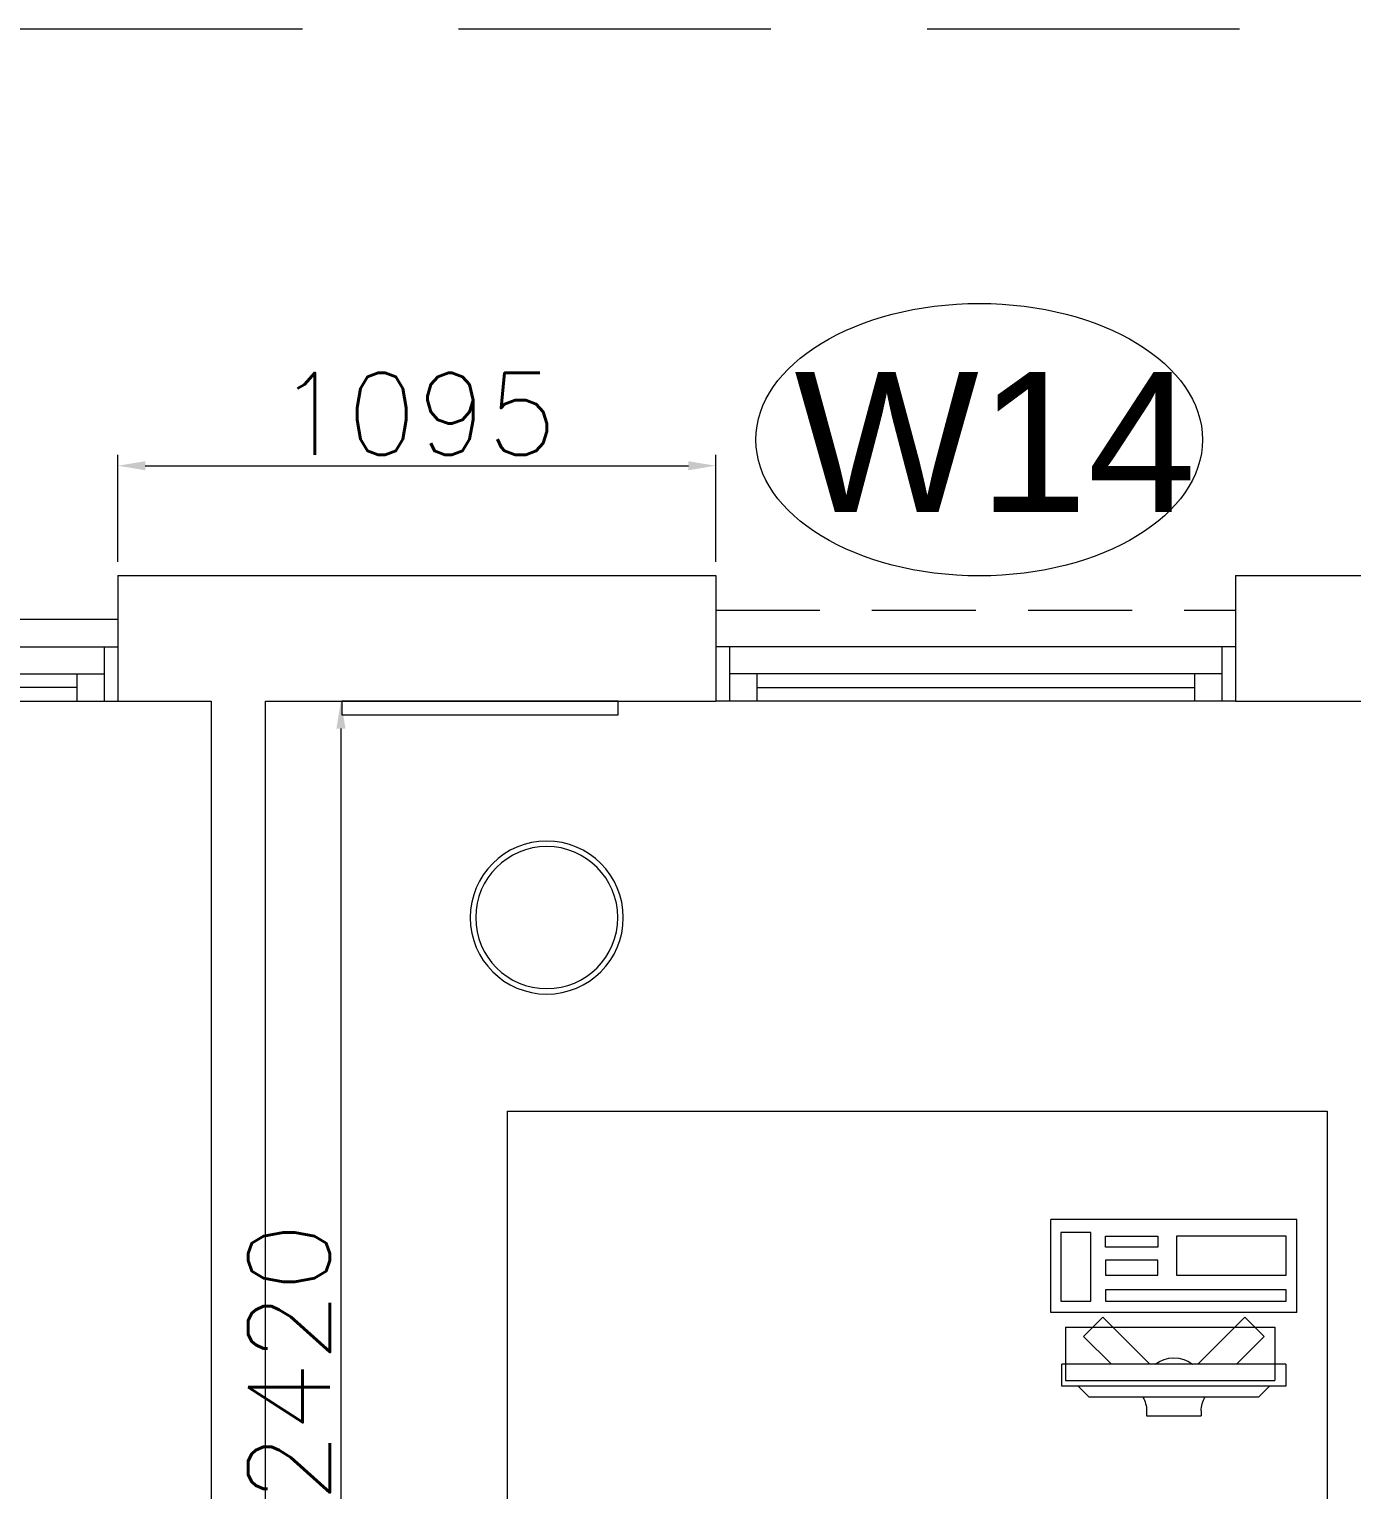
# Model space of a CAD drawing. Header units: millimetres. Extents: x -2143172 to 5255, y -610845 to 279739.
# Drawn here: x -1092660 to -1090240, y -574391 to -571718 of the extents above; entities that cross this region are included whole.
import ezdxf

# ---------------------------------------------------------------- set-up
doc = ezdxf.new("R2010")
doc.units = ezdxf.units.MM
doc.header["$LTSCALE"] = 30
doc.linetypes.add('HIDDEN', pattern=[9.525, 6.35, -3.175])
doc.linetypes.add('HIDDEN2', pattern=[0.1875, 0.125, -0.0625])
doc.layers.get('0').update_dxf_attribs({"lineweight": 5})
doc.layers.get('Defpoints').update_dxf_attribs({"lineweight": 5})
for name, color, linetype, lineweight in [('Al Window tag', 5, 'Continuous', 5), ('Aluminum', 7, 'Continuous', 5), ('dims.', 152, 'Continuous', 5), ('LOADING', 163, 'Continuous', 5), ('Proj', 7, 'HIDDEN2', 5), ('Walls', 32, 'Continuous', 5)]:
    doc.layers.add(name, color=color, linetype=linetype, lineweight=lineweight)
doc.styles.add('SIMPLEX', font='SIMPLEX.shx', dxfattribs={"height": 150})
doc.styles.add('TTLB-A0-JeddahDP$0$swis721', font='swiss.ttf')
doc.dimstyles.new('Buk', dxfattribs={"dimtxt": 150, "dimasz": 50, "dimexe": 20, "dimexo": 25, "dimgap": 20, "dimtad": 1, "dimdec": 0, "dimrnd": 5, "dimdsep": 46, "dimtxsty": 'SIMPLEX', "dimcen": 0, "dimdle": 20, "dimclrd": 256, "dimclre": 256, "dimclrt": 256, "dimadec": 0, "dimazin": 0, "dimtfac": 0.0075, "dimtdec": 0, "dimtmove": 1, "dimatfit": 2, "dimldrblk": 'ARCHTICK', "dimfxl": 1, "dimtolj": 1, "dimtzin": 0, "dimlwd": -1, "dimlwe": -1, "dimarcsym": 0})

# ---------------------------------------------------------------- blocks, each defined once
blk = doc.blocks.new('*D686')
at = {"layer": 'Defpoints', "color": 0, "transparency": 16777216}
for p in [(-1091403.5, -572517), (-1092497.3, -572718.1, 0.1), (-1091403.5, -572718.1, 0.1)]:
    blk.add_point(p, dxfattribs=at)
at = {"layer": 'dims.', "linetype": 'Continuous', "transparency": 16777216}
for p, q in [((-1092497.3, -572693.1), (-1092497.3, -572497)), ((-1091403.5, -572693.1), (-1091403.5, -572497))]:
    blk.add_line(p, q, dxfattribs=at)
at = {"layer": 'dims.', "transparency": 16777216}
blk.add_line((-1092447.3, -572517), (-1091453.5, -572517), dxfattribs=at)
for points in [[(-1092447.3, -572508.7), (-1092447.3, -572525.3), (-1092497.3, -572517)], [(-1091453.5, -572508.7), (-1091453.5, -572525.3), (-1091403.5, -572517)]]:
    blk.add_solid(points, dxfattribs=at)
at = {"layer": 'dims.', "transparency": 16777216, "insert": (-1091950.4, -572422), "char_height": 150, "attachment_point": 5, "style": 'SIMPLEX'}
blk.add_mtext('\\A1;1095', dxfattribs=at)
blk = doc.blocks.new('_ArchTick')
at = {"color": 0, "linetype": 'ByBlock', "const_width": 0.15}
blk.add_lwpolyline([(-0.5, -0.5), (0.5, 0.5)], dxfattribs=at)
blk = doc.blocks.new('*D284')
at = {"layer": 'Defpoints', "color": 0, "transparency": 16777216}
for p in [(-1092227, -572948.1, 0.1), (-1092227, -575368.1, 0.1), (-1092089.3, -575368.1)]:
    blk.add_point(p, dxfattribs=at)
at = {"layer": 'dims.', "linetype": 'Continuous', "transparency": 16777216}
for p, q in [((-1092202, -572948.1), (-1092069.3, -572948.1)), ((-1092202, -575368.1), (-1092069.3, -575368.1))]:
    blk.add_line(p, q, dxfattribs=at)
at = {"layer": 'dims.', "transparency": 16777216}
blk.add_line((-1092089.3, -572998.1), (-1092089.3, -575318.1), dxfattribs=at)
for points in [[(-1092097.6, -572998.1), (-1092080.9, -572998.1), (-1092089.3, -572948.1)], [(-1092097.6, -575318.1), (-1092080.9, -575318.1), (-1092089.3, -575368.1)]]:
    blk.add_solid(points, dxfattribs=at)
at = {"layer": 'dims.', "transparency": 16777216, "insert": (-1092184.3, -574158.1), "char_height": 150, "attachment_point": 5, "rotation": 90, "style": 'SIMPLEX'}
blk.add_mtext('\\A1;2420', dxfattribs=at)
blk = doc.blocks.new('A$C0C3303C6')
at = {"layer": 'Al Window tag'}
blk.add_ellipse((6.5, 436.3), major_axis=(408.6, 0), ratio=0.610025, dxfattribs=at)
at = {"layer": 'Al Window tag', "insert": (-331.7, 560.1, 0), "char_height": 256, "attachment_point": 1, "style": 'TTLB-A0-JeddahDP$0$swis721'}
blk.add_mtext_dynamic_manual_height_columns('W14', width=1569.457, gutter_width=9406.5, heights=[480.3], dxfattribs=at)
blk = doc.blocks.new('WM00001-P')
blk.add_circle((0, 0), 0.14)
at = {"color": 8}
blk.add_circle((0, 0), 0.13, dxfattribs=at)
blk = doc.blocks.new('ITCWLS1-P')
for p, q in [((-0.2651, 0.43, 0), (-0.3051, 0.43, 0)), ((-0.3051, 0.43, 0), (-0.3051, 0.02, 0)), ((-0.2651, 0.43, 0), (-0.2651, 0.02, 0)), ((-0.17, 0.45), (-0.17, 0)), ((-0.17, 0.45), (0, 0.45)), ((-0.1496, 0.4305), (-0.1291, 0.4305)), ((-0.1291, 0.4305), (-0.1291, 0.4089)), ((0, 0.45), (0, 0)), ((-0.3251, 0.38, 0), (-0.3051, 0.4, 0)), ((-0.3251, 0.38, 0), (-0.3251, 0.07, 0)), ((-0.3251, 0.07, 0), (-0.3051, 0.05, 0)), ((-0.3051, 0.02, 0), (-0.2651, 0.02, 0)), ((-0.17, 0), (0, 0))]:
    blk.add_line(p, q)
at = {"color": 8, "linetype": 'HIDDEN'}
for p, q in [((-0.197, 0.4094), (-0.295, 0.4094)), ((-0.295, 0.0264), (-0.295, 0.4094)), ((-0.197, 0.0264), (-0.197, 0.4094)), ((-0.197, 0.0264), (-0.295, 0.0264))]:
    blk.add_line(p, q, dxfattribs=at)
at = {"color": 1, "extrusion": (2.48281e-10, 3.18408e-10, -1)}
for p, q in [((-0.2651, 0.3395), (-0.2144, 0.3902)), ((-0.1791, 0.3548), (-0.2144, 0.3902)), ((-0.2651, 0.2688), (-0.1791, 0.3548))]:
    blk.add_line(p, q, dxfattribs=at)
at = {"color": 1}
for p, q in [((-0.3503, 0.275), (-0.3596, 0.275)), ((-0.3596, 0.175), (-0.3596, 0.275)), ((-0.3503, 0.175), (-0.3596, 0.175))]:
    blk.add_line(p, q, dxfattribs=at)
at = {"color": 1, "extrusion": (2.48281e-10, -3.18408e-10, -1)}
for p, q in [((-0.2651, 0.1812), (-0.1791, 0.0952)), ((-0.2651, 0.1105), (-0.2144, 0.0598)), ((-0.1791, 0.0952), (-0.2144, 0.0598))]:
    blk.add_line(p, q, dxfattribs=at)
blk.add_lwpolyline([(-0.1291, 0.4089), (-0.1291, 0.1), (-0.1496, 0.1), (-0.1496, 0.4305)])
for points in [[(-0.1019, 0.4305), (-0.0304, 0.4305), (-0.0304, 0.2294), (-0.1019, 0.2294)], [(-0.1019, 0.1954), (-0.0747, 0.1954), (-0.0747, 0.1), (-0.1019, 0.1)], [(-0.0304, 0.1954), (-0.0508, 0.1954), (-0.0508, 0.1), (-0.0304, 0.1)], [(-0.1496, 0.0727), (-0.0236, 0.0727), (-0.0236, 0.0182), (-0.1496, 0.0182)]]:
    blk.add_lwpolyline(points, close=True)
at = {"color": 250, "linetype": 'Continuous'}
for points in [[(-0.1496, 0.1), (-0.1496, 0.1), (-0.1496, 0.1), (-0.1496, 0.1), (-0.1496, 0.1), (-0.1496, 0.1), (-0.1496, 0.1), (-0.1496, 0.1), (-0.1496, 0.1)], [(-0.1496, 0.1), (-0.1496, 0.1), (-0.1496, 0.1), (-0.1496, 0.1), (-0.1496, 0.1), (-0.1496, 0.1), (-0.1496, 0.1), (-0.1496, 0.1), (-0.1496, 0.1), (-0.1496, 0.1), (-0.1496, 0.1), (-0.1496, 0.1), (-0.1496, 0.1), (-0.1496, 0.1), (-0.1496, 0.1), (-0.1496, 0.1), (-0.1496, 0.1), (-0.1496, 0.1)], [(-0.1496, 0.1), (-0.1496, 0.1), (-0.1496, 0.1), (-0.1496, 0.1), (-0.1496, 0.1), (-0.1496, 0.1), (-0.1496, 0.1), (-0.1496, 0.1), (-0.1496, 0.1), (-0.1496, 0.1)], [(-0.1496, 0.1), (-0.1496, 0.1), (-0.1496, 0.1), (-0.1496, 0.1), (-0.1496, 0.1), (-0.1496, 0.1), (-0.1496, 0.1)], [(-0.1496, 0.1), (-0.1496, 0.1), (-0.1496, 0.1), (-0.1496, 0.1), (-0.1496, 0.1), (-0.1496, 0.1), (-0.1496, 0.1), (-0.1496, 0.1), (-0.1496, 0.1), (-0.1496, 0.1)], [(-0.1496, 0.1), (-0.1496, 0.1), (-0.1496, 0.1), (-0.1496, 0.1), (-0.1496, 0.1), (-0.1496, 0.1), (-0.1496, 0.1), (-0.1496, 0.1), (-0.1496, 0.1), (-0.1496, 0.1), (-0.1496, 0.1), (-0.1496, 0.1), (-0.1496, 0.1), (-0.1496, 0.1), (-0.1496, 0.1)], [(-0.1496, 0.1), (-0.1496, 0.1), (-0.1496, 0.1), (-0.1496, 0.1), (-0.1496, 0.1), (-0.1496, 0.1), (-0.1496, 0.1), (-0.1496, 0.1), (-0.1496, 0.1), (-0.1496, 0.1)], [(-0.1496, 0.1), (-0.1496, 0.1), (-0.1496, 0.1), (-0.1496, 0.1), (-0.1496, 0.1), (-0.1496, 0.1), (-0.1496, 0.1), (-0.1496, 0.1), (-0.1496, 0.1), (-0.1496, 0.1)], [(-0.1496, 0.1), (-0.1496, 0.1), (-0.1496, 0.1), (-0.1496, 0.1), (-0.1496, 0.1), (-0.1496, 0.1), (-0.1496, 0.1), (-0.1496, 0.1), (-0.1496, 0.1), (-0.1496, 0.1), (-0.1496, 0.1), (-0.1496, 0.1), (-0.1496, 0.1), (-0.1496, 0.1), (-0.1496, 0.1), (-0.1496, 0.1), (-0.1496, 0.1), (-0.1496, 0.1), (-0.1496, 0.1), (-0.1496, 0.1), (-0.1496, 0.1), (-0.1496, 0.1), (-0.1496, 0.1), (-0.1496, 0.1), (-0.1496, 0.1), (-0.1496, 0.1), (-0.1496, 0.1), (-0.1496, 0.1), (-0.1496, 0.1), (-0.1496, 0.1), (-0.1496, 0.1), (-0.1496, 0.1), (-0.1496, 0.1), (-0.1496, 0.1), (-0.1496, 0.1), (-0.1496, 0.1), (-0.1496, 0.1), (-0.1496, 0.1), (-0.1496, 0.1), (-0.1496, 0.1), (-0.1496, 0.1), (-0.1496, 0.1), (-0.1496, 0.1), (-0.1496, 0.1), (-0.1496, 0.1), (-0.1496, 0.1), (-0.1496, 0.1), (-0.1496, 0.1), (-0.1496, 0.1), (-0.1496, 0.1), (-0.1496, 0.1), (-0.1496, 0.1), (-0.1496, 0.1), (-0.1496, 0.1)], [(-0.1496, 0.1), (-0.1496, 0.1), (-0.1496, 0.1), (-0.1496, 0.1), (-0.1496, 0.1), (-0.1496, 0.1), (-0.1496, 0.1), (-0.1496, 0.1), (-0.1496, 0.1), (-0.1496, 0.1), (-0.1496, 0.1), (-0.1496, 0.1), (-0.1496, 0.1), (-0.1496, 0.1), (-0.1496, 0.1), (-0.1496, 0.1), (-0.1496, 0.1), (-0.1496, 0.1), (-0.1496, 0.1), (-0.1496, 0.1), (-0.1496, 0.1), (-0.1496, 0.1), (-0.1496, 0.1), (-0.1496, 0.1), (-0.1496, 0.1), (-0.1496, 0.1), (-0.1496, 0.1), (-0.1496, 0.1), (-0.1496, 0.1), (-0.1496, 0.1), (-0.1496, 0.1), (-0.1496, 0.1), (-0.1496, 0.1), (-0.1496, 0.1), (-0.1496, 0.1), (-0.1496, 0.1), (-0.1496, 0.1), (-0.1496, 0.1), (-0.1496, 0.1), (-0.1496, 0.1), (-0.1496, 0.1), (-0.1496, 0.1), (-0.1496, 0.1), (-0.1496, 0.1), (-0.1496, 0.1), (-0.1496, 0.1), (-0.1496, 0.1), (-0.1496, 0.1), (-0.1496, 0.1), (-0.1496, 0.1), (-0.1496, 0.1), (-0.1496, 0.1), (-0.1496, 0.1), (-0.1496, 0.1), (-0.1496, 0.1), (-0.1496, 0.1), (-0.1496, 0.1), (-0.1496, 0.1), (-0.1496, 0.1), (-0.1496, 0.1), (-0.1496, 0.1), (-0.1496, 0.1), (-0.1496, 0.1), (-0.1496, 0.1), (-0.1496, 0.1), (-0.1496, 0.1), (-0.1496, 0.1), (-0.1496, 0.1), (-0.1496, 0.1), (-0.1496, 0.1), (-0.1496, 0.1), (-0.1496, 0.1), (-0.1496, 0.1), (-0.1496, 0.1), (-0.1496, 0.1), (-0.1496, 0.1), (-0.1496, 0.1), (-0.1496, 0.1), (-0.1496, 0.1), (-0.1496, 0.1), (-0.1496, 0.1), (-0.1496, 0.1), (-0.1496, 0.1), (-0.1496, 0.1), (-0.1496, 0.1), (-0.1496, 0.1), (-0.1496, 0.1), (-0.1496, 0.1), (-0.1496, 0.1)], [(-0.1496, 0.1), (-0.1496, 0.1), (-0.1496, 0.1), (-0.1496, 0.1), (-0.1496, 0.1), (-0.1496, 0.1), (-0.1496, 0.1), (-0.1496, 0.1), (-0.1496, 0.1), (-0.1496, 0.1), (-0.1496, 0.1), (-0.1496, 0.1)], [(-0.1496, 0.1), (-0.1496, 0.1), (-0.1496, 0.1), (-0.1496, 0.1), (-0.1496, 0.1), (-0.1496, 0.1), (-0.1496, 0.1)], [(-0.1496, 0.1), (-0.1496, 0.1), (-0.1496, 0.1), (-0.1496, 0.1), (-0.1496, 0.1), (-0.1496, 0.1), (-0.1496, 0.1), (-0.1496, 0.1), (-0.1496, 0.1), (-0.1496, 0.1), (-0.1496, 0.1), (-0.1496, 0.1), (-0.1496, 0.1), (-0.1496, 0.1), (-0.1496, 0.1), (-0.1496, 0.1), (-0.1496, 0.1)], [(-0.1496, 0.1), (-0.1496, 0.1), (-0.1496, 0.1), (-0.1496, 0.1), (-0.1496, 0.1), (-0.1496, 0.1), (-0.1496, 0.1), (-0.1496, 0.1), (-0.1496, 0.1), (-0.1496, 0.1), (-0.1496, 0.1), (-0.1496, 0.1), (-0.1496, 0.1), (-0.1496, 0.1), (-0.1496, 0.1), (-0.1496, 0.1), (-0.1496, 0.1), (-0.1496, 0.1), (-0.1496, 0.1), (-0.1496, 0.1), (-0.1496, 0.1), (-0.1496, 0.1), (-0.1496, 0.1), (-0.1496, 0.1), (-0.1496, 0.1), (-0.1496, 0.1), (-0.1496, 0.1), (-0.1496, 0.1), (-0.1496, 0.1), (-0.1496, 0.1), (-0.1496, 0.1), (-0.1496, 0.1), (-0.1496, 0.1), (-0.1496, 0.1), (-0.1496, 0.1), (-0.1496, 0.1), (-0.1496, 0.1), (-0.1496, 0.1), (-0.1496, 0.1), (-0.1496, 0.1), (-0.1496, 0.1), (-0.1496, 0.1), (-0.1496, 0.1), (-0.1496, 0.1), (-0.1496, 0.1), (-0.1496, 0.1), (-0.1496, 0.1), (-0.1496, 0.1), (-0.1496, 0.1), (-0.1496, 0.1), (-0.1496, 0.1), (-0.1496, 0.1), (-0.1496, 0.1), (-0.1496, 0.1), (-0.1496, 0.1), (-0.1496, 0.1), (-0.1496, 0.1), (-0.1496, 0.1), (-0.1496, 0.1), (-0.1496, 0.1), (-0.1496, 0.1), (-0.1496, 0.1), (-0.1496, 0.1), (-0.1496, 0.1), (-0.1496, 0.1), (-0.1496, 0.1), (-0.1496, 0.1), (-0.1496, 0.1), (-0.1496, 0.1), (-0.1496, 0.1), (-0.1496, 0.1), (-0.1496, 0.1), (-0.1496, 0.1), (-0.1496, 0.1), (-0.1496, 0.1), (-0.1496, 0.1), (-0.1496, 0.1), (-0.1496, 0.1), (-0.1496, 0.1), (-0.1496, 0.1), (-0.1496, 0.1), (-0.1496, 0.1), (-0.1496, 0.1), (-0.1496, 0.1), (-0.1496, 0.1), (-0.1496, 0.1), (-0.1496, 0.1), (-0.1496, 0.1), (-0.1496, 0.1), (-0.1496, 0.1), (-0.1496, 0.1), (-0.1496, 0.1), (-0.1496, 0.1), (-0.1496, 0.1), (-0.1496, 0.1), (-0.1496, 0.1), (-0.1496, 0.1), (-0.1496, 0.1), (-0.1496, 0.1), (-0.1496, 0.1), (-0.1496, 0.1), (-0.1496, 0.1), (-0.1496, 0.1), (-0.1496, 0.1), (-0.1496, 0.1), (-0.1496, 0.1), (-0.1496, 0.1), (-0.1496, 0.1), (-0.1496, 0.1), (-0.1496, 0.1), (-0.1496, 0.1)], [(-0.1496, 0.1), (-0.1496, 0.1), (-0.1496, 0.1), (-0.1496, 0.1), (-0.1496, 0.1), (-0.1496, 0.1), (-0.1496, 0.1), (-0.1496, 0.1)]]:
    blk.add_lwpolyline(points, dxfattribs=at)
for points in [[(-0.1496, 0.1), (-0.1496, 0.1), (-0.1496, 0.1), (-0.1496, 0.1), (-0.1496, 0.1), (-0.1496, 0.1), (-0.1496, 0.1), (-0.1496, 0.1), (-0.1496, 0.1), (-0.1496, 0.1), (-0.1496, 0.1), (-0.1496, 0.1), (-0.1496, 0.1), (-0.1496, 0.1), (-0.1496, 0.1), (-0.1496, 0.1), (-0.1496, 0.1), (-0.1496, 0.1), (-0.1496, 0.1), (-0.1496, 0.1), (-0.1496, 0.1), (-0.1496, 0.1), (-0.1496, 0.1), (-0.1496, 0.1), (-0.1496, 0.1), (-0.1496, 0.1), (-0.1496, 0.1), (-0.1496, 0.1), (-0.1496, 0.1), (-0.1496, 0.1), (-0.1496, 0.1), (-0.1496, 0.1), (-0.1496, 0.1), (-0.1496, 0.1), (-0.1496, 0.1), (-0.1496, 0.1), (-0.1496, 0.1), (-0.1496, 0.1), (-0.1496, 0.1), (-0.1496, 0.1), (-0.1496, 0.1), (-0.1496, 0.1), (-0.1496, 0.1), (-0.1496, 0.1), (-0.1496, 0.1), (-0.1496, 0.1), (-0.1496, 0.1), (-0.1496, 0.1), (-0.1496, 0.1), (-0.1496, 0.1), (-0.1496, 0.1), (-0.1496, 0.1), (-0.1496, 0.1), (-0.1496, 0.1), (-0.1496, 0.1), (-0.1496, 0.1), (-0.1496, 0.1), (-0.1496, 0.1), (-0.1496, 0.1), (-0.1496, 0.1), (-0.1496, 0.1), (-0.1496, 0.1), (-0.1496, 0.1), (-0.1496, 0.1), (-0.1496, 0.1), (-0.1496, 0.1), (-0.1496, 0.1), (-0.1496, 0.1), (-0.1496, 0.1), (-0.1496, 0.1), (-0.1496, 0.1), (-0.1496, 0.1), (-0.1496, 0.1), (-0.1496, 0.1), (-0.1496, 0.1), (-0.1496, 0.1), (-0.1496, 0.1), (-0.1496, 0.1), (-0.1496, 0.1), (-0.1496, 0.1), (-0.1496, 0.1), (-0.1496, 0.1), (-0.1496, 0.1), (-0.1496, 0.1), (-0.1496, 0.1), (-0.1496, 0.1), (-0.1496, 0.1), (-0.1496, 0.1), (-0.1496, 0.1), (-0.1496, 0.1), (-0.1496, 0.1), (-0.1496, 0.1), (-0.1496, 0.1), (-0.1496, 0.1), (-0.1496, 0.1), (-0.1496, 0.1), (-0.1496, 0.1), (-0.1496, 0.1), (-0.1496, 0.1), (-0.1496, 0.1), (-0.1496, 0.1), (-0.1496, 0.1), (-0.1496, 0.1), (-0.1496, 0.1), (-0.1496, 0.1), (-0.1496, 0.1), (-0.1496, 0.1), (-0.1496, 0.1), (-0.1496, 0.1), (-0.1496, 0.1), (-0.1496, 0.1), (-0.1496, 0.1), (-0.1496, 0.1), (-0.1496, 0.1), (-0.1496, 0.1), (-0.1496, 0.1), (-0.1496, 0.1), (-0.1496, 0.1), (-0.1496, 0.1), (-0.1496, 0.1), (-0.1496, 0.1), (-0.1496, 0.1), (-0.1496, 0.1), (-0.1496, 0.1), (-0.1496, 0.1), (-0.1496, 0.1), (-0.1496, 0.1), (-0.1496, 0.1), (-0.1496, 0.1), (-0.1496, 0.1), (-0.1496, 0.1), (-0.1496, 0.1), (-0.1496, 0.1), (-0.1496, 0.1), (-0.1496, 0.1), (-0.1496, 0.1), (-0.1496, 0.1), (-0.1496, 0.1), (-0.1496, 0.1), (-0.1496, 0.1), (-0.1496, 0.1), (-0.1496, 0.1), (-0.1496, 0.1), (-0.1496, 0.1), (-0.1496, 0.1), (-0.1496, 0.1), (-0.1496, 0.1), (-0.1496, 0.1), (-0.1496, 0.1), (-0.1496, 0.1), (-0.1496, 0.1), (-0.1496, 0.1), (-0.1496, 0.1), (-0.1496, 0.1), (-0.1496, 0.1), (-0.1496, 0.1), (-0.1496, 0.1), (-0.1496, 0.1), (-0.1496, 0.1), (-0.1496, 0.1), (-0.1496, 0.1), (-0.1496, 0.1), (-0.1496, 0.1), (-0.1496, 0.1), (-0.1496, 0.1), (-0.1496, 0.1), (-0.1496, 0.1), (-0.1496, 0.1), (-0.1496, 0.1), (-0.1496, 0.1), (-0.1496, 0.1), (-0.1496, 0.1), (-0.1496, 0.1), (-0.1496, 0.1), (-0.1496, 0.1), (-0.1496, 0.1), (-0.1496, 0.1), (-0.1496, 0.1), (-0.1496, 0.1), (-0.1496, 0.1), (-0.1496, 0.1), (-0.1496, 0.1), (-0.1496, 0.1), (-0.1496, 0.1), (-0.1496, 0.1), (-0.1496, 0.1), (-0.1496, 0.1), (-0.1496, 0.1), (-0.1496, 0.1), (-0.1496, 0.1), (-0.1496, 0.1), (-0.1496, 0.1), (-0.1496, 0.1), (-0.1496, 0.1), (-0.1496, 0.1), (-0.1496, 0.1), (-0.1496, 0.1), (-0.1496, 0.1), (-0.1496, 0.1), (-0.1496, 0.1), (-0.1496, 0.1), (-0.1496, 0.1), (-0.1496, 0.1), (-0.1496, 0.1), (-0.1496, 0.1), (-0.1496, 0.1), (-0.1496, 0.1), (-0.1496, 0.1), (-0.1496, 0.1), (-0.1496, 0.1), (-0.1496, 0.1), (-0.1496, 0.1), (-0.1496, 0.1), (-0.1496, 0.1), (-0.1496, 0.1), (-0.1496, 0.1), (-0.1496, 0.1), (-0.1496, 0.1), (-0.1496, 0.1), (-0.1496, 0.1), (-0.1496, 0.1), (-0.1496, 0.1), (-0.1496, 0.1), (-0.1496, 0.1), (-0.1496, 0.1), (-0.1496, 0.1), (-0.1496, 0.1), (-0.1496, 0.1), (-0.1496, 0.1), (-0.1496, 0.1), (-0.1496, 0.1), (-0.1496, 0.1), (-0.1496, 0.1), (-0.1496, 0.1), (-0.1496, 0.1), (-0.1496, 0.1), (-0.1496, 0.1), (-0.1496, 0.1), (-0.1496, 0.1), (-0.1496, 0.1), (-0.1496, 0.1), (-0.1496, 0.1), (-0.1496, 0.1), (-0.1496, 0.1), (-0.1496, 0.1), (-0.1496, 0.1), (-0.1496, 0.1), (-0.1496, 0.1), (-0.1496, 0.1), (-0.1496, 0.1), (-0.1496, 0.1), (-0.1496, 0.1), (-0.1496, 0.1), (-0.1496, 0.1), (-0.1496, 0.1), (-0.1496, 0.1), (-0.1496, 0.1), (-0.1496, 0.1), (-0.1496, 0.1), (-0.1496, 0.1), (-0.1496, 0.1), (-0.1496, 0.1), (-0.1496, 0.1), (-0.1496, 0.1), (-0.1496, 0.1), (-0.1496, 0.1), (-0.1496, 0.1), (-0.1496, 0.1), (-0.1496, 0.1), (-0.1496, 0.1), (-0.1496, 0.1), (-0.1496, 0.1), (-0.1496, 0.1), (-0.1496, 0.1), (-0.1496, 0.1), (-0.1496, 0.1), (-0.1496, 0.1)], [(-0.1496, 0.1), (-0.1496, 0.1), (-0.1496, 0.1), (-0.1496, 0.1), (-0.1496, 0.1), (-0.1496, 0.1), (-0.1496, 0.1), (-0.1496, 0.1), (-0.1496, 0.1), (-0.1496, 0.1), (-0.1496, 0.1), (-0.1496, 0.1), (-0.1496, 0.1), (-0.1496, 0.1), (-0.1496, 0.1), (-0.1496, 0.1), (-0.1496, 0.1), (-0.1496, 0.1), (-0.1496, 0.1), (-0.1496, 0.1), (-0.1496, 0.1), (-0.1496, 0.1), (-0.1496, 0.1), (-0.1496, 0.1), (-0.1496, 0.1), (-0.1496, 0.1), (-0.1496, 0.1), (-0.1496, 0.1), (-0.1496, 0.1), (-0.1496, 0.1), (-0.1496, 0.1), (-0.1496, 0.1), (-0.1496, 0.1), (-0.1496, 0.1), (-0.1496, 0.1), (-0.1496, 0.1), (-0.1496, 0.1), (-0.1496, 0.1), (-0.1496, 0.1), (-0.1496, 0.1), (-0.1496, 0.1), (-0.1496, 0.1), (-0.1496, 0.1), (-0.1496, 0.1), (-0.1496, 0.1), (-0.1496, 0.1), (-0.1496, 0.1), (-0.1496, 0.1), (-0.1496, 0.1), (-0.1496, 0.1), (-0.1496, 0.1), (-0.1496, 0.1), (-0.1496, 0.1), (-0.1496, 0.1), (-0.1496, 0.1), (-0.1496, 0.1), (-0.1496, 0.1), (-0.1496, 0.1), (-0.1496, 0.1), (-0.1496, 0.1), (-0.1496, 0.1), (-0.1496, 0.1), (-0.1496, 0.1), (-0.1496, 0.1), (-0.1496, 0.1), (-0.1496, 0.1), (-0.1496, 0.1), (-0.1496, 0.1), (-0.1496, 0.1), (-0.1496, 0.1), (-0.1496, 0.1), (-0.1496, 0.1), (-0.1496, 0.1), (-0.1496, 0.1), (-0.1496, 0.1), (-0.1496, 0.1), (-0.1496, 0.1), (-0.1496, 0.1), (-0.1496, 0.1), (-0.1496, 0.1), (-0.1496, 0.1), (-0.1496, 0.1), (-0.1496, 0.1), (-0.1496, 0.1), (-0.1496, 0.1), (-0.1496, 0.1), (-0.1496, 0.1), (-0.1496, 0.1), (-0.1496, 0.1), (-0.1496, 0.1), (-0.1496, 0.1), (-0.1496, 0.1), (-0.1496, 0.1), (-0.1496, 0.1), (-0.1496, 0.1), (-0.1496, 0.1), (-0.1496, 0.1), (-0.1496, 0.1), (-0.1496, 0.1), (-0.1496, 0.1), (-0.1496, 0.1), (-0.1496, 0.1), (-0.1496, 0.1), (-0.1496, 0.1), (-0.1496, 0.1), (-0.1496, 0.1), (-0.1496, 0.1), (-0.1496, 0.1), (-0.1496, 0.1), (-0.1496, 0.1), (-0.1496, 0.1), (-0.1496, 0.1), (-0.1496, 0.1), (-0.1496, 0.1), (-0.1496, 0.1), (-0.1496, 0.1), (-0.1496, 0.1), (-0.1496, 0.1), (-0.1496, 0.1), (-0.1496, 0.1), (-0.1496, 0.1), (-0.1496, 0.1), (-0.1496, 0.1), (-0.1496, 0.1), (-0.1496, 0.1), (-0.1496, 0.1), (-0.1496, 0.1), (-0.1496, 0.1), (-0.1496, 0.1), (-0.1496, 0.1), (-0.1496, 0.1), (-0.1496, 0.1), (-0.1496, 0.1), (-0.1496, 0.1), (-0.1496, 0.1), (-0.1496, 0.1), (-0.1496, 0.1), (-0.1496, 0.1), (-0.1496, 0.1), (-0.1496, 0.1), (-0.1496, 0.1), (-0.1496, 0.1), (-0.1496, 0.1), (-0.1496, 0.1), (-0.1496, 0.1), (-0.1496, 0.1), (-0.1496, 0.1), (-0.1496, 0.1), (-0.1496, 0.1), (-0.1496, 0.1), (-0.1496, 0.1), (-0.1496, 0.1), (-0.1496, 0.1), (-0.1496, 0.1), (-0.1496, 0.1), (-0.1496, 0.1), (-0.1496, 0.1), (-0.1496, 0.1), (-0.1496, 0.1), (-0.1496, 0.1), (-0.1496, 0.1), (-0.1496, 0.1), (-0.1496, 0.1), (-0.1496, 0.1), (-0.1496, 0.1), (-0.1496, 0.1), (-0.1496, 0.1), (-0.1496, 0.1), (-0.1496, 0.1), (-0.1496, 0.1), (-0.1496, 0.1), (-0.1496, 0.1), (-0.1496, 0.1), (-0.1496, 0.1), (-0.1496, 0.1), (-0.1496, 0.1), (-0.1496, 0.1), (-0.1496, 0.1), (-0.1496, 0.1), (-0.1496, 0.1), (-0.1496, 0.1), (-0.1496, 0.1), (-0.1496, 0.1), (-0.1496, 0.1), (-0.1496, 0.1), (-0.1496, 0.1), (-0.1496, 0.1), (-0.1496, 0.1), (-0.1496, 0.1), (-0.1496, 0.1), (-0.1496, 0.1), (-0.1496, 0.1), (-0.1496, 0.1), (-0.1496, 0.1), (-0.1496, 0.1), (-0.1496, 0.1), (-0.1496, 0.1), (-0.1496, 0.1), (-0.1496, 0.1), (-0.1496, 0.1), (-0.1496, 0.1), (-0.1496, 0.1), (-0.1496, 0.1), (-0.1496, 0.1), (-0.1496, 0.1), (-0.1496, 0.1), (-0.1496, 0.1), (-0.1496, 0.1), (-0.1496, 0.1), (-0.1496, 0.1), (-0.1496, 0.1), (-0.1496, 0.1), (-0.1496, 0.1), (-0.1496, 0.1)], [(-0.1496, 0.1), (-0.1496, 0.1), (-0.1496, 0.1), (-0.1496, 0.1), (-0.1496, 0.1), (-0.1496, 0.1), (-0.1496, 0.1), (-0.1496, 0.1), (-0.1496, 0.1), (-0.1496, 0.1), (-0.1496, 0.1), (-0.1496, 0.1), (-0.1496, 0.1), (-0.1496, 0.1), (-0.1496, 0.1), (-0.1496, 0.1), (-0.1496, 0.1), (-0.1496, 0.1), (-0.1496, 0.1), (-0.1496, 0.1), (-0.1496, 0.1), (-0.1496, 0.1), (-0.1496, 0.1), (-0.1496, 0.1), (-0.1496, 0.1), (-0.1496, 0.1), (-0.1496, 0.1), (-0.1496, 0.1), (-0.1496, 0.1), (-0.1496, 0.1), (-0.1496, 0.1), (-0.1496, 0.1), (-0.1496, 0.1), (-0.1496, 0.1), (-0.1496, 0.1), (-0.1496, 0.1), (-0.1496, 0.1), (-0.1496, 0.1), (-0.1496, 0.1), (-0.1496, 0.1), (-0.1496, 0.1), (-0.1496, 0.1), (-0.1496, 0.1), (-0.1496, 0.1), (-0.1496, 0.1), (-0.1496, 0.1), (-0.1496, 0.1), (-0.1496, 0.1), (-0.1496, 0.1), (-0.1496, 0.1), (-0.1496, 0.1), (-0.1496, 0.1), (-0.1496, 0.1), (-0.1496, 0.1), (-0.1496, 0.1), (-0.1496, 0.1), (-0.1496, 0.1), (-0.1496, 0.1), (-0.1496, 0.1), (-0.1496, 0.1), (-0.1496, 0.1), (-0.1496, 0.1), (-0.1496, 0.1), (-0.1496, 0.1), (-0.1496, 0.1), (-0.1496, 0.1), (-0.1496, 0.1), (-0.1496, 0.1), (-0.1496, 0.1), (-0.1496, 0.1), (-0.1496, 0.1), (-0.1496, 0.1), (-0.1496, 0.1), (-0.1496, 0.1), (-0.1496, 0.1), (-0.1496, 0.1), (-0.1496, 0.1), (-0.1496, 0.1), (-0.1496, 0.1), (-0.1496, 0.1), (-0.1496, 0.1), (-0.1496, 0.1), (-0.1496, 0.1), (-0.1496, 0.1), (-0.1496, 0.1), (-0.1496, 0.1), (-0.1496, 0.1), (-0.1496, 0.1), (-0.1496, 0.1), (-0.1496, 0.1), (-0.1496, 0.1), (-0.1496, 0.1), (-0.1496, 0.1), (-0.1496, 0.1), (-0.1496, 0.1), (-0.1496, 0.1), (-0.1496, 0.1), (-0.1496, 0.1), (-0.1496, 0.1), (-0.1496, 0.1), (-0.1496, 0.1), (-0.1496, 0.1), (-0.1496, 0.1), (-0.1496, 0.1), (-0.1496, 0.1), (-0.1496, 0.1), (-0.1496, 0.1), (-0.1496, 0.1), (-0.1496, 0.1), (-0.1496, 0.1), (-0.1496, 0.1), (-0.1496, 0.1), (-0.1496, 0.1), (-0.1496, 0.1), (-0.1496, 0.1), (-0.1496, 0.1), (-0.1496, 0.1), (-0.1496, 0.1), (-0.1496, 0.1), (-0.1496, 0.1), (-0.1496, 0.1), (-0.1496, 0.1), (-0.1496, 0.1), (-0.1496, 0.1), (-0.1496, 0.1), (-0.1496, 0.1), (-0.1496, 0.1), (-0.1496, 0.1), (-0.1496, 0.1), (-0.1496, 0.1), (-0.1496, 0.1), (-0.1496, 0.1), (-0.1496, 0.1), (-0.1496, 0.1), (-0.1496, 0.1), (-0.1496, 0.1), (-0.1496, 0.1), (-0.1496, 0.1), (-0.1496, 0.1), (-0.1496, 0.1), (-0.1496, 0.1), (-0.1496, 0.1), (-0.1496, 0.1), (-0.1496, 0.1), (-0.1496, 0.1), (-0.1496, 0.1), (-0.1496, 0.1), (-0.1496, 0.1), (-0.1496, 0.1), (-0.1496, 0.1), (-0.1496, 0.1), (-0.1496, 0.1), (-0.1496, 0.1), (-0.1496, 0.1), (-0.1496, 0.1), (-0.1496, 0.1), (-0.1496, 0.1), (-0.1496, 0.1), (-0.1496, 0.1), (-0.1496, 0.1), (-0.1496, 0.1), (-0.1496, 0.1), (-0.1496, 0.1), (-0.1496, 0.1), (-0.1496, 0.1), (-0.1496, 0.1), (-0.1496, 0.1), (-0.1496, 0.1), (-0.1496, 0.1), (-0.1496, 0.1), (-0.1496, 0.1), (-0.1496, 0.1), (-0.1496, 0.1), (-0.1496, 0.1), (-0.1496, 0.1), (-0.1496, 0.1), (-0.1496, 0.1), (-0.1496, 0.1), (-0.1496, 0.1), (-0.1496, 0.1), (-0.1496, 0.1), (-0.1496, 0.1), (-0.1496, 0.1), (-0.1496, 0.1), (-0.1496, 0.1), (-0.1496, 0.1), (-0.1496, 0.1), (-0.1496, 0.1), (-0.1496, 0.1), (-0.1496, 0.1), (-0.1496, 0.1), (-0.1496, 0.1), (-0.1496, 0.1), (-0.1496, 0.1), (-0.1496, 0.1), (-0.1496, 0.1), (-0.1496, 0.1), (-0.1496, 0.1), (-0.1496, 0.1), (-0.1496, 0.1), (-0.1496, 0.1), (-0.1496, 0.1), (-0.1496, 0.1), (-0.1496, 0.1), (-0.1496, 0.1), (-0.1496, 0.1), (-0.1496, 0.1), (-0.1496, 0.1), (-0.1496, 0.1), (-0.1496, 0.1), (-0.1496, 0.1), (-0.1496, 0.1), (-0.1496, 0.1), (-0.1496, 0.1), (-0.1496, 0.1), (-0.1496, 0.1), (-0.1496, 0.1), (-0.1496, 0.1), (-0.1496, 0.1)]]:
    blk.add_lwpolyline(points, close=True, dxfattribs=at)
at = {"color": 1}
for centre, radius, start, end in [((-0.3503, 0.325), 0.05, 270, 300.3093), ((-0.3089, 0.225), 0.0556, 321.9431, 38.0569), ((-0.3503, 0.125), 0.05, 59.6907, 90)]:
    blk.add_arc(centre, radius, start, end, dxfattribs=at)

msp = doc.modelspace()

# ---------------------------------------------------------------- linework, layer by layer
at = {"layer": 'Aluminum', "color": 6}
for p, q in [((-1093697.3, -572848.1, 0.2), (-1092497.3, -572848.1, 0.2)), ((-1092522.3, -572848.1, 0.2), (-1092522.3, -572948.1, 0.2)), ((-1093672.3, -572898.1, 0.2), (-1092522.3, -572898.1, 0.2)), ((-1092572.3, -572898.1, 0.2), (-1092572.3, -572948.1, 0.2)), ((-1092572.3, -572923.1, 0.2), (-1093622.3, -572923.1, 0.2)), ((-1093697.3, -572948.1, 0.2), (-1092497.3, -572948.1, 0.2))]:
    msp.add_line(p, q, dxfattribs=at)
at = {"layer": 'Aluminum'}
for p, q in [((-1090452.1, -572848.1, 0.2), (-1091403.5, -572848.1, 0.2)), ((-1091378.5, -572848.1, 0.2), (-1091378.5, -572948.1, 0.2)), ((-1090477.1, -572848.1, 0.2), (-1090477.1, -572948.1, 0.2)), ((-1090477.1, -572898.1, 0.2), (-1091378.5, -572898.1, 0.2)), ((-1091328.5, -572898.1, 0.2), (-1091328.5, -572948.1, 0.2)), ((-1090527.1, -572898.1, 0.2), (-1090527.1, -572948.1, 0.2)), ((-1091328.5, -572923.1, 0.2), (-1090527.1, -572923.1, 0.2)), ((-1090452.1, -572948.1, 0.2), (-1091403.5, -572948.1, 0.2))]:
    msp.add_line(p, q, dxfattribs=at)
at = {"layer": 'LOADING', "elevation": 0.1}
msp.add_lwpolyline([(-1092087.8, -572948.1), (-1092087.8, -572973.1), (-1091581.8, -572973.1), (-1091581.8, -572948.1), (-1092087.8, -572948.1)], dxfattribs=at)
msp.add_lwpolyline([(-1090284.5, -573698.1), (-1090284.5, -574448.1), (-1091784.5, -574448.1), (-1091784.5, -573698.1)], close=True, dxfattribs=at)
at = {"layer": 'Proj', "color": 6, "linetype": 'HIDDEN'}
msp.add_line((-1092497.3, -572798.1, 0.2), (-1093697.3, -572798.1, 0.2), dxfattribs=at)
at = {"layer": 'Proj', "linetype": 'HIDDEN'}
msp.add_line((-1091403.5, -572781.4, 0.2), (-1090452.1, -572781.4, 0.2), dxfattribs=at)
at = {"layer": 'Proj', "linetype": 'HIDDEN', "ltscale": 3, "elevation": 0.2}
msp.add_lwpolyline([(-1058727, -571718.1), (-1110147, -571718.1), (-1110147, -595618.1), (-1058727, -595618.1)], dxfattribs=at)
at = {"layer": 'Walls'}
for p, q in [((-1092497.3, -572718.1, 0.2), (-1091403.5, -572718.1, 0.2)), ((-1092497.3, -572718.1, 0.2), (-1092497.3, -572948.1, 0.2)), ((-1091403.5, -572718.1, 0.2), (-1091403.5, -572948.1, 0.2)), ((-1090452.1, -572718.1, 0.2), (-1087231.9, -572718.1, 0.2)), ((-1090452.1, -572718.1, 0.2), (-1090452.1, -572948.1, 0.2)), ((-1092497.3, -572948.1, 0.2), (-1092327, -572948.1, 0.2)), ((-1092327, -572948.1, 0.2), (-1092327, -575368.1, 0.2)), ((-1092227, -572948.1, 0.2), (-1091403.5, -572948.1, 0.2)), ((-1092227, -575368.1, 0.2), (-1092227, -572948.1, 0.2)), ((-1090452.1, -572948.1, 0.2), (-1088217.4, -572948.1, 0.2))]:
    msp.add_line(p, q, dxfattribs=at)

# ---------------------------------------------------------------- block references
at = {"layer": 'Al Window tag'}
msp.add_blockref('A$C0C3303C6', (-1090927.8, -572905.6, 0.1), dxfattribs=at)
at = {"layer": 'LOADING', "extrusion": (2.24019e-05, -2.26055e-18, -1), "xscale": 1000, "yscale": 1000, "zscale": 1000, "rotation": 180}
msp.add_blockref('WM00001-P', (1091712.6, -573343.9, -24.5), dxfattribs=at)
at = {"layer": 'LOADING', "extrusion": (1.93992e-16, 8.01373e-06, 1), "xscale": -1000.000000000008, "yscale": 1000.000000000008, "zscale": 1000.000000000008, "rotation": 270}
msp.add_blockref('ITCWLS1-P', (-1090790, -573896.3, -4.5), dxfattribs=at)

# ---------------------------------------------------------------- dimensions: what is measured, and where the dimension line sits
at = {"layer": 'dims.'}
dim = msp.add_linear_dim(base=(-1091403.5, -572517, 0.1), p1=(-1092497.3, -572718.1, 0.2), p2=(-1091403.5, -572718.1, 0.2), dimstyle='Buk', dxfattribs=at)
dim.commit()
dim.dimension.update_dxf_attribs({"geometry": '*D686', "text_midpoint": (-1091950.4, -572422, 0.1)})
dim = msp.add_linear_dim(base=(-1092089.3, -575368.1, 0.1), p1=(-1092227, -572948.1, 0.2), p2=(-1092227, -575368.1, 0.2), angle=90, dimstyle='Buk', dxfattribs=at)
dim.commit()
dim.dimension.update_dxf_attribs({"geometry": '*D284', "text_midpoint": (-1092184.3, -574158.1, 0.1)})

doc.saveas('drawing.dxf')
